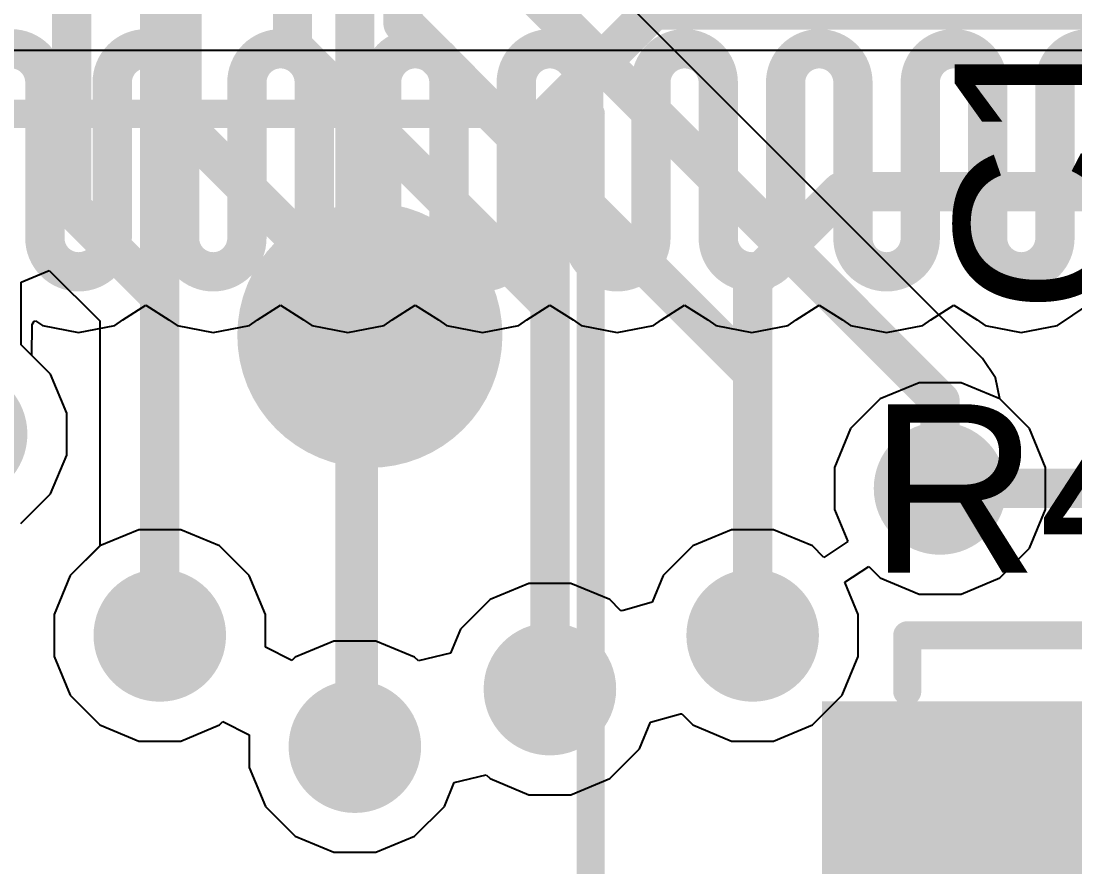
# Model space of a CAD drawing. Header units: inches. Extents: x -3 to 128, y -12 to 41.
# Drawn here: x 78.501 to 83.271, y 27.56 to 31.388 of the extents above; entities that cross this region are included whole.
import ezdxf

# ---------------------------------------------------------------- set-up
doc = ezdxf.new("R2010")
doc.units = ezdxf.units.IN
for name, color, linetype in [('Bottom Layer', 5, 'Continuous'), ('Layer 1', 16, 'Continuous'), ('Layer 2', 76, 'Continuous'), ('Top Layer', 1, 'Continuous'), ('Top Overlay', 2, 'Continuous'), ('Top Paste', 8, 'Continuous'), ('Top Solder', 216, 'Continuous'), ('Via Holes', 16, 'Continuous')]:
    doc.layers.add(name, color=color, linetype=linetype)
doc.styles.add('Arial', font='', dxfattribs={"height": 0.2})
doc.styles.get('Arial').set_extended_font_data('Arial')

msp = doc.modelspace()

# ---------------------------------------------------------------- hatches: boundary and pattern name
at = {"layer": 'Bottom Layer'}
h = msp.add_hatch(color=5, dxfattribs=at)
edge = h.paths.add_edge_path()
edge.add_arc((78.23, 29.5186), 0.3, 0, 360)
h = msp.add_hatch(color=5, dxfattribs=at)
edge = h.paths.add_edge_path()
edge.add_arc((82.6609, 29.2727), 0.3, 0, 360)
h = msp.add_hatch(color=5, dxfattribs=at)
edge = h.paths.add_edge_path()
edge.add_arc((79.1292, 28.6077), 0.3, 0, 360)
h = msp.add_hatch(color=5, dxfattribs=at)
edge = h.paths.add_edge_path()
edge.add_arc((81.8127, 28.6077), 0.3, 0, 360)
h = msp.add_hatch(color=5, dxfattribs=at)
edge = h.paths.add_edge_path()
edge.add_arc((80.895, 28.3647), 0.3, 0, 360)
h = msp.add_hatch(color=5, dxfattribs=at)
edge = h.paths.add_edge_path()
edge.add_arc((80.0121, 28.1043), 0.3, 0, 360)
at = {"layer": 'Layer 1'}
h = msp.add_hatch(color=16, dxfattribs=at)
edge = h.paths.add_edge_path()
edge.add_arc((78.23, 29.5186), 0.3, 0, 360)
h = msp.add_hatch(color=16, dxfattribs=at)
edge = h.paths.add_edge_path()
edge.add_arc((82.6609, 29.2727), 0.3, 0, 360)
h = msp.add_hatch(color=16, dxfattribs=at)
edge = h.paths.add_edge_path()
edge.add_arc((79.1292, 28.6077), 0.3, 0, 360)
h = msp.add_hatch(color=16, dxfattribs=at)
edge = h.paths.add_edge_path()
edge.add_arc((81.8127, 28.6077), 0.3, 0, 360)
h = msp.add_hatch(color=16, dxfattribs=at)
edge = h.paths.add_edge_path()
edge.add_arc((80.895, 28.3647), 0.3, 0, 360)
h = msp.add_hatch(color=16, dxfattribs=at)
edge = h.paths.add_edge_path()
edge.add_arc((80.0121, 28.1043), 0.3, 0, 360)
at = {"layer": 'Layer 2'}
h = msp.add_hatch(color=76, dxfattribs=at)
edge = h.paths.add_edge_path()
edge.add_arc((78.23, 29.5186), 0.3, 0, 360)
h = msp.add_hatch(color=76, dxfattribs=at)
edge = h.paths.add_edge_path()
edge.add_arc((82.6609, 29.2727), 0.3, 0, 360)
h = msp.add_hatch(color=76, dxfattribs=at)
edge = h.paths.add_edge_path()
edge.add_arc((79.1292, 28.6077), 0.3, 0, 360)
h = msp.add_hatch(color=76, dxfattribs=at)
edge = h.paths.add_edge_path()
edge.add_arc((81.8127, 28.6077), 0.3, 0, 360)
h = msp.add_hatch(color=76, dxfattribs=at)
edge = h.paths.add_edge_path()
edge.add_arc((80.895, 28.3647), 0.3, 0, 360)
h = msp.add_hatch(color=76, dxfattribs=at)
edge = h.paths.add_edge_path()
edge.add_arc((80.0121, 28.1043), 0.3, 0, 360)
at = {"layer": 'Top Layer'}
h = msp.add_hatch(color=1, dxfattribs=at)
edge = h.paths.add_edge_path()
edge.add_arc((78.23, 29.5186), 0.3, 0, 360)
h = msp.add_hatch(color=1, dxfattribs=at)
edge = h.paths.add_edge_path()
edge.add_arc((82.6609, 29.2727), 0.3, 0, 360)
h = msp.add_hatch(color=1, dxfattribs=at)
edge = h.paths.add_edge_path()
edge.add_arc((79.1292, 28.6077), 0.3, 0, 360)
h = msp.add_hatch(color=1, dxfattribs=at)
edge = h.paths.add_edge_path()
edge.add_arc((81.8127, 28.6077), 0.3, 0, 360)
h = msp.add_hatch(color=1, dxfattribs=at)
edge = h.paths.add_edge_path()
edge.add_arc((80.895, 28.3647), 0.3, 0, 360)
h = msp.add_hatch(color=1, dxfattribs=at)
edge = h.paths.add_edge_path()
edge.add_arc((80.0121, 28.1043), 0.3, 0, 360)
msp.add_hatch(color=1, dxfattribs=at).paths.add_polyline_path([(83.6481, 27.078), (82.2281, 27.078), (82.2281, 28.208), (83.6481, 28.208)])
at = {"layer": 'Top Paste'}
msp.add_hatch(color=8, dxfattribs=at).paths.add_polyline_path([(83.6481, 27.078), (82.2281, 27.078), (82.2281, 28.208), (83.6481, 28.208)])
at = {"layer": 'Top Solder'}
msp.add_hatch(color=216, dxfattribs=at).paths.add_polyline_path([(83.7497, 26.9764), (82.1265, 26.9764), (82.1265, 28.3096), (83.7497, 28.3096)])
at = {"layer": 'Via Holes'}
h = msp.add_hatch(color=7, dxfattribs=at)
edge = h.paths.add_edge_path()
edge.add_arc((82.6609, 29.2727), 0.15, 0, 360)
h = msp.add_hatch(color=7, dxfattribs=at)
edge = h.paths.add_edge_path()
edge.add_arc((79.1292, 28.6077), 0.15, 0, 360)
h = msp.add_hatch(color=7, dxfattribs=at)
edge = h.paths.add_edge_path()
edge.add_arc((81.8127, 28.6077), 0.15, 0, 360)
h = msp.add_hatch(color=7, dxfattribs=at)
edge = h.paths.add_edge_path()
edge.add_arc((80.895, 28.3647), 0.15, 0, 360)
h = msp.add_hatch(color=7, dxfattribs=at)
edge = h.paths.add_edge_path()
edge.add_arc((80.0121, 28.1043), 0.15, 0, 360)

# ---------------------------------------------------------------- linework, layer by layer
at = {"layer": 'Bottom Layer'}
for p, q in [((78.9616, 30.0351), (79.0662, 30.1016)), ((79.0662, 30.1016), (79.1708, 30.0351)), ((79.5712, 30.0351), (79.6758, 30.1016)), ((79.6758, 30.1016), (79.7804, 30.0351)), ((80.1808, 30.0351), (80.2854, 30.1016)), ((80.2854, 30.1016), (80.39, 30.0351)), ((80.7904, 30.0351), (80.895, 30.1016)), ((80.895, 30.1016), (80.9996, 30.0351)), ((81.4, 30.0351), (81.5046, 30.1016)), ((81.5046, 30.1016), (81.6092, 30.0351)), ((82.0096, 30.0351), (82.1142, 30.1016)), ((82.1142, 30.1016), (82.2188, 30.0351)), ((82.6192, 30.0351), (82.7238, 30.1016)), ((82.7238, 30.1016), (82.8284, 30.0351)), ((83.1922, 30.0106), (83.3308, 30.1033)), ((78.5497, 29.8746), (78.5509, 30.0142)), ((78.5509, 30.0142), (78.5599, 30.0304)), ((78.5599, 30.0304), (78.5662, 30.0318)), ((78.5662, 30.0318), (78.5979, 30.0106)), ((78.5979, 30.0106), (78.7614, 29.9781)), ((78.7614, 29.9781), (78.925, 30.0106)), ((78.925, 30.0106), (78.9616, 30.0351)), ((79.1708, 30.0351), (79.2075, 30.0106)), ((79.2075, 30.0106), (79.371, 29.9781)), ((79.371, 29.9781), (79.5346, 30.0106)), ((79.5346, 30.0106), (79.5712, 30.0351)), ((79.7804, 30.0351), (79.8171, 30.0106)), ((79.8171, 30.0106), (79.9806, 29.9781)), ((79.9806, 29.9781), (80.1442, 30.0106)), ((80.1442, 30.0106), (80.1808, 30.0351)), ((80.39, 30.0351), (80.4267, 30.0106)), ((80.4267, 30.0106), (80.5902, 29.9781)), ((80.5902, 29.9781), (80.7538, 30.0106)), ((80.7538, 30.0106), (80.7904, 30.0351)), ((80.9996, 30.0351), (81.0363, 30.0106)), ((81.0363, 30.0106), (81.1998, 29.9781)), ((81.1998, 29.9781), (81.3634, 30.0106)), ((81.3634, 30.0106), (81.4, 30.0351)), ((81.6092, 30.0351), (81.6459, 30.0106)), ((81.6459, 30.0106), (81.8094, 29.9781)), ((81.8094, 29.9781), (81.973, 30.0106)), ((81.973, 30.0106), (82.0096, 30.0351)), ((82.2188, 30.0351), (82.2555, 30.0106)), ((82.2555, 30.0106), (82.419, 29.9781)), ((82.419, 29.9781), (82.5826, 30.0106)), ((82.5826, 30.0106), (82.6192, 30.0351)), ((82.8284, 30.0351), (82.8651, 30.0106)), ((82.8651, 30.0106), (83.0286, 29.9781)), ((83.0286, 29.9781), (83.1922, 30.0106)), ((78.6351, 29.7893), (78.5497, 29.8746)), ((78.7078, 29.6137), (78.6351, 29.7893)), ((82.5658, 29.7505), (82.3902, 29.6778)), ((82.7559, 29.7505), (82.5658, 29.7505)), ((82.9315, 29.6778), (82.7559, 29.7505)), ((82.3902, 29.6778), (82.2558, 29.5434)), ((83.0659, 29.5434), (82.9315, 29.6778)), ((78.7078, 29.4236), (78.7078, 29.6137)), ((82.2558, 29.5434), (82.1831, 29.3678)), ((83.1387, 29.3678), (83.0659, 29.5434)), ((78.6351, 29.248), (78.7078, 29.4236)), ((82.1831, 29.3678), (82.1831, 29.1777)), ((83.1387, 29.1777), (83.1387, 29.3678)), ((78.5007, 29.1136), (78.6351, 29.248)), ((82.1831, 29.1777), (82.2433, 29.0324)), ((83.0659, 29.0021), (83.1387, 29.1777)), ((79.0341, 29.0855), (78.8585, 29.0127)), ((79.2242, 29.0855), (79.0341, 29.0855)), ((79.3998, 29.0127), (79.2242, 29.0855)), ((81.7177, 29.0855), (81.542, 29.0127)), ((81.9077, 29.0855), (81.7177, 29.0855)), ((82.0833, 29.0127), (81.9077, 29.0855)), ((78.8585, 29.0127), (78.7241, 28.8783)), ((79.5342, 28.8783), (79.3998, 29.0127)), ((81.542, 29.0127), (81.4076, 28.8783)), ((82.1356, 28.9605), (82.0833, 29.0127)), ((82.2433, 29.0324), (82.1356, 28.9605)), ((82.9315, 28.8677), (83.0659, 29.0021)), ((82.2303, 28.848), (82.338, 28.9199)), ((82.338, 28.9199), (82.3902, 28.8677)), ((78.7241, 28.8783), (78.6514, 28.7027)), ((79.607, 28.7027), (79.5342, 28.8783)), ((81.4076, 28.8783), (81.3576, 28.7575)), ((82.3902, 28.8677), (82.5658, 28.7949)), ((82.7559, 28.7949), (82.9315, 28.8677)), ((80.8, 28.8425), (80.6244, 28.7698)), ((80.9901, 28.8425), (80.8, 28.8425)), ((81.1657, 28.7698), (80.9901, 28.8425)), ((82.2905, 28.7027), (82.2303, 28.848)), ((80.6244, 28.7698), (80.49, 28.6354)), ((81.2152, 28.7203), (81.1657, 28.7698)), ((82.5658, 28.7949), (82.7559, 28.7949)), ((81.2223, 28.7193), (81.2152, 28.7203)), ((81.3576, 28.7575), (81.2223, 28.7193)), ((78.6514, 28.7027), (78.6514, 28.5126)), ((79.607, 28.5545), (79.607, 28.7027)), ((82.2905, 28.5126), (82.2905, 28.7027)), ((80.49, 28.6354), (80.445, 28.5268)), ((79.9171, 28.5821), (79.7414, 28.5094)), ((80.1071, 28.5821), (79.9171, 28.5821)), ((80.2828, 28.5094), (80.1071, 28.5821)), ((79.7264, 28.4943), (79.607, 28.5545)), ((80.445, 28.5268), (80.2999, 28.4923)), ((78.6514, 28.5126), (78.7241, 28.337)), ((79.7414, 28.5094), (79.7264, 28.4943)), ((80.2999, 28.4923), (80.2828, 28.5094)), ((82.2178, 28.337), (82.2905, 28.5126)), ((78.7241, 28.337), (78.8585, 28.2026)), ((82.0833, 28.2026), (82.2178, 28.337)), ((81.3501, 28.2149), (81.4854, 28.2532)), ((81.4854, 28.2532), (81.4925, 28.2521)), ((81.4925, 28.2521), (81.542, 28.2026)), ((78.8585, 28.2026), (79.0341, 28.1299)), ((79.2242, 28.1299), (79.3998, 28.2026)), ((79.3998, 28.2026), (79.4149, 28.2177)), ((79.4149, 28.2177), (79.5343, 28.1575)), ((81.3001, 28.0941), (81.3501, 28.2149)), ((81.542, 28.2026), (81.7177, 28.1299)), ((81.9077, 28.1299), (82.0833, 28.2026)), ((79.5343, 28.1575), (79.5343, 28.0093)), ((79.0341, 28.1299), (79.2242, 28.1299)), ((81.7177, 28.1299), (81.9077, 28.1299)), ((81.1657, 27.9597), (81.3001, 28.0941)), ((79.5343, 28.0093), (79.607, 27.8337)), ((80.4621, 27.9423), (80.6072, 27.9768)), ((80.6072, 27.9768), (80.6244, 27.9597)), ((80.6244, 27.9597), (80.8, 27.8869)), ((80.9901, 27.8869), (81.1657, 27.9597)), ((80.4172, 27.8337), (80.4621, 27.9423)), ((80.8, 27.8869), (80.9901, 27.8869)), ((79.607, 27.8337), (79.7414, 27.6993)), ((80.2828, 27.6993), (80.4172, 27.8337)), ((79.7414, 27.6993), (79.9171, 27.6265)), ((80.1071, 27.6265), (80.2828, 27.6993)), ((79.9171, 27.6265), (80.1071, 27.6265))]:
    msp.add_line(p, q, dxfattribs=at)
for points in [[(78.3042, 31.11, 0.1778, 0.1778, -1), (78.609, 31.11, 0.1778, 0.1778, 0)], [(78.9138, 31.11, 0.1778, 0.1778, -1), (79.2186, 31.11, 0.1778, 0.1778, 0)], [(79.5234, 31.11, 0.1778, 0.1778, -1), (79.8282, 31.11, 0.1778, 0.1778, 0)], [(80.133, 31.11, 0.1778, 0.1778, -1), (80.4378, 31.11, 0.1778, 0.1778, 0)], [(80.7426, 31.11, 0.1778, 0.1778, -1), (81.0474, 31.11, 0.1778, 0.1778, 0)], [(81.3522, 31.11, 0.1778, 0.1778, -1), (81.657, 31.11, 0.1778, 0.1778, 0)], [(81.9618, 31.11, 0.1778, 0.1778, -1), (82.2666, 31.11, 0.1778, 0.1778, 0)], [(82.5714, 31.11, 0.1778, 0.1778, -1), (82.8762, 31.11, 0.1778, 0.1778, 0)], [(83.181, 31.11, 0.1778, 0.1778, -1), (83.4858, 31.11, 0.1778, 0.1778, 0)], [(78.609, 30.4054, 0.1778, 0.1778, 0), (78.609, 31.11, 0.1778, 0.1778, 0)], [(78.9138, 30.4054, 0.1778, 0.1778, 0), (78.9138, 31.11, 0.1778, 0.1778, 0)], [(79.2186, 30.4054, 0.1778, 0.1778, 0), (79.2186, 31.11, 0.1778, 0.1778, 0)], [(79.5234, 30.4054, 0.1778, 0.1778, 0), (79.5234, 31.11, 0.1778, 0.1778, 0)], [(79.8282, 30.4054, 0.1778, 0.1778, 0), (79.8282, 31.11, 0.1778, 0.1778, 0)], [(80.133, 30.4054, 0.1778, 0.1778, 0), (80.133, 31.11, 0.1778, 0.1778, 0)], [(80.4378, 30.4054, 0.1778, 0.1778, 0), (80.4378, 31.11, 0.1778, 0.1778, 0)], [(80.7426, 30.4054, 0.1778, 0.1778, 0), (80.7426, 31.11, 0.1778, 0.1778, 0)], [(81.0474, 30.4054, 0.1778, 0.1778, 0), (81.0474, 31.11, 0.1778, 0.1778, 0)], [(81.3522, 30.4054, 0.1778, 0.1778, 0), (81.3522, 31.11, 0.1778, 0.1778, 0)], [(81.657, 30.4054, 0.1778, 0.1778, 0), (81.657, 31.11, 0.1778, 0.1778, 0)], [(81.9618, 30.4054, 0.1778, 0.1778, 0), (81.9618, 31.11, 0.1778, 0.1778, 0)], [(82.2666, 30.4054, 0.1778, 0.1778, 0), (82.2666, 31.11, 0.1778, 0.1778, 0)], [(82.5714, 30.4054, 0.1778, 0.1778, 0), (82.5714, 31.11, 0.1778, 0.1778, 0)], [(82.8762, 30.4054, 0.1778, 0.1778, 0), (82.8762, 31.11, 0.1778, 0.1778, 0)], [(83.181, 30.4054, 0.1778, 0.1778, 0), (83.181, 31.11, 0.1778, 0.1778, 0)], [(78.9138, 30.4054, 0.1778, 0.1778, -1), (78.609, 30.4054, 0.1778, 0.1778, 0)], [(79.5234, 30.4054, 0.1778, 0.1778, -1), (79.2186, 30.4054, 0.1778, 0.1778, 0)], [(80.133, 30.4054, 0.1778, 0.1778, -1), (79.8282, 30.4054, 0.1778, 0.1778, 0)], [(80.7426, 30.4054, 0.1778, 0.1778, -1), (80.4378, 30.4054, 0.1778, 0.1778, 0)], [(81.3522, 30.4054, 0.1778, 0.1778, -1), (81.0474, 30.4054, 0.1778, 0.1778, 0)], [(81.9618, 30.4054, 0.1778, 0.1778, -1), (81.657, 30.4054, 0.1778, 0.1778, 0)], [(82.5714, 30.4054, 0.1778, 0.1778, -1), (82.2666, 30.4054, 0.1778, 0.1778, 0)], [(83.181, 30.4054, 0.1778, 0.1778, -1), (82.8762, 30.4054, 0.1778, 0.1778, 0)]]:
    msp.add_lwpolyline(points, format="xyseb", dxfattribs=at)
for points in [[(78.5646, 31.11, 0.0889, 0.0889, 1), (78.6535, 31.11, 0.0889, 0.0889, 1)], [(78.5646, 31.11, 0.0889, 0.0889, 1), (78.6535, 31.11, 0.0889, 0.0889, 1)], [(78.8694, 31.11, 0.0889, 0.0889, 1), (78.9583, 31.11, 0.0889, 0.0889, 1)], [(78.8694, 31.11, 0.0889, 0.0889, 1), (78.9583, 31.11, 0.0889, 0.0889, 1)], [(79.1742, 31.11, 0.0889, 0.0889, 1), (79.2631, 31.11, 0.0889, 0.0889, 1)], [(79.1742, 31.11, 0.0889, 0.0889, 1), (79.2631, 31.11, 0.0889, 0.0889, 1)], [(79.479, 31.11, 0.0889, 0.0889, 1), (79.5679, 31.11, 0.0889, 0.0889, 1)], [(79.479, 31.11, 0.0889, 0.0889, 1), (79.5679, 31.11, 0.0889, 0.0889, 1)], [(79.7838, 31.11, 0.0889, 0.0889, 1), (79.8727, 31.11, 0.0889, 0.0889, 1)], [(79.7838, 31.11, 0.0889, 0.0889, 1), (79.8727, 31.11, 0.0889, 0.0889, 1)], [(80.0886, 31.11, 0.0889, 0.0889, 1), (80.1775, 31.11, 0.0889, 0.0889, 1)], [(80.0886, 31.11, 0.0889, 0.0889, 1), (80.1775, 31.11, 0.0889, 0.0889, 1)], [(80.3934, 31.11, 0.0889, 0.0889, 1), (80.4823, 31.11, 0.0889, 0.0889, 1)], [(80.3934, 31.11, 0.0889, 0.0889, 1), (80.4823, 31.11, 0.0889, 0.0889, 1)], [(80.6982, 31.11, 0.0889, 0.0889, 1), (80.7871, 31.11, 0.0889, 0.0889, 1)], [(80.6982, 31.11, 0.0889, 0.0889, 1), (80.7871, 31.11, 0.0889, 0.0889, 1)], [(81.003, 31.11, 0.0889, 0.0889, 1), (81.0919, 31.11, 0.0889, 0.0889, 1)], [(81.003, 31.11, 0.0889, 0.0889, 1), (81.0919, 31.11, 0.0889, 0.0889, 1)], [(81.3078, 31.11, 0.0889, 0.0889, 1), (81.3967, 31.11, 0.0889, 0.0889, 1)], [(81.3078, 31.11, 0.0889, 0.0889, 1), (81.3967, 31.11, 0.0889, 0.0889, 1)], [(81.6126, 31.11, 0.0889, 0.0889, 1), (81.7015, 31.11, 0.0889, 0.0889, 1)], [(81.6126, 31.11, 0.0889, 0.0889, 1), (81.7015, 31.11, 0.0889, 0.0889, 1)], [(81.9174, 31.11, 0.0889, 0.0889, 1), (82.0063, 31.11, 0.0889, 0.0889, 1)], [(81.9174, 31.11, 0.0889, 0.0889, 1), (82.0063, 31.11, 0.0889, 0.0889, 1)], [(82.2222, 31.11, 0.0889, 0.0889, 1), (82.3111, 31.11, 0.0889, 0.0889, 1)], [(82.2222, 31.11, 0.0889, 0.0889, 1), (82.3111, 31.11, 0.0889, 0.0889, 1)], [(82.527, 31.11, 0.0889, 0.0889, 1), (82.6159, 31.11, 0.0889, 0.0889, 1)], [(82.527, 31.11, 0.0889, 0.0889, 1), (82.6159, 31.11, 0.0889, 0.0889, 1)], [(82.8318, 31.11, 0.0889, 0.0889, 1), (82.9207, 31.11, 0.0889, 0.0889, 1)], [(82.8318, 31.11, 0.0889, 0.0889, 1), (82.9207, 31.11, 0.0889, 0.0889, 1)], [(83.1366, 31.11, 0.0889, 0.0889, 1), (83.2255, 31.11, 0.0889, 0.0889, 1)], [(83.1366, 31.11, 0.0889, 0.0889, 1), (83.2255, 31.11, 0.0889, 0.0889, 1)], [(78.5646, 30.4054, 0.0889, 0.0889, 1), (78.6535, 30.4054, 0.0889, 0.0889, 1)], [(78.5646, 30.4054, 0.0889, 0.0889, 1), (78.6535, 30.4054, 0.0889, 0.0889, 1)], [(78.8694, 30.4054, 0.0889, 0.0889, 1), (78.9583, 30.4054, 0.0889, 0.0889, 1)], [(78.8694, 30.4054, 0.0889, 0.0889, 1), (78.9583, 30.4054, 0.0889, 0.0889, 1)], [(79.1742, 30.4054, 0.0889, 0.0889, 1), (79.2631, 30.4054, 0.0889, 0.0889, 1)], [(79.1742, 30.4054, 0.0889, 0.0889, 1), (79.2631, 30.4054, 0.0889, 0.0889, 1)], [(79.479, 30.4054, 0.0889, 0.0889, 1), (79.5679, 30.4054, 0.0889, 0.0889, 1)], [(79.479, 30.4054, 0.0889, 0.0889, 1), (79.5679, 30.4054, 0.0889, 0.0889, 1)], [(79.7838, 30.4054, 0.0889, 0.0889, 1), (79.8727, 30.4054, 0.0889, 0.0889, 1)], [(79.7838, 30.4054, 0.0889, 0.0889, 1), (79.8727, 30.4054, 0.0889, 0.0889, 1)], [(80.0886, 30.4054, 0.0889, 0.0889, 1), (80.1775, 30.4054, 0.0889, 0.0889, 1)], [(80.0886, 30.4054, 0.0889, 0.0889, 1), (80.1775, 30.4054, 0.0889, 0.0889, 1)], [(80.3934, 30.4054, 0.0889, 0.0889, 1), (80.4823, 30.4054, 0.0889, 0.0889, 1)], [(80.3934, 30.4054, 0.0889, 0.0889, 1), (80.4823, 30.4054, 0.0889, 0.0889, 1)], [(80.6982, 30.4054, 0.0889, 0.0889, 1), (80.7871, 30.4054, 0.0889, 0.0889, 1)], [(80.6982, 30.4054, 0.0889, 0.0889, 1), (80.7871, 30.4054, 0.0889, 0.0889, 1)], [(81.003, 30.4054, 0.0889, 0.0889, 1), (81.0919, 30.4054, 0.0889, 0.0889, 1)], [(81.003, 30.4054, 0.0889, 0.0889, 1), (81.0919, 30.4054, 0.0889, 0.0889, 1)], [(81.3078, 30.4054, 0.0889, 0.0889, 1), (81.3967, 30.4054, 0.0889, 0.0889, 1)], [(81.3078, 30.4054, 0.0889, 0.0889, 1), (81.3967, 30.4054, 0.0889, 0.0889, 1)], [(81.6126, 30.4054, 0.0889, 0.0889, 1), (81.7015, 30.4054, 0.0889, 0.0889, 1)], [(81.6126, 30.4054, 0.0889, 0.0889, 1), (81.7015, 30.4054, 0.0889, 0.0889, 1)], [(81.9174, 30.4054, 0.0889, 0.0889, 1), (82.0063, 30.4054, 0.0889, 0.0889, 1)], [(81.9174, 30.4054, 0.0889, 0.0889, 1), (82.0063, 30.4054, 0.0889, 0.0889, 1)], [(82.2222, 30.4054, 0.0889, 0.0889, 1), (82.3111, 30.4054, 0.0889, 0.0889, 1)], [(82.2222, 30.4054, 0.0889, 0.0889, 1), (82.3111, 30.4054, 0.0889, 0.0889, 1)], [(82.527, 30.4054, 0.0889, 0.0889, 1), (82.6159, 30.4054, 0.0889, 0.0889, 1)], [(82.527, 30.4054, 0.0889, 0.0889, 1), (82.6159, 30.4054, 0.0889, 0.0889, 1)], [(82.8318, 30.4054, 0.0889, 0.0889, 1), (82.9207, 30.4054, 0.0889, 0.0889, 1)], [(82.8318, 30.4054, 0.0889, 0.0889, 1), (82.9207, 30.4054, 0.0889, 0.0889, 1)], [(83.1366, 30.4054, 0.0889, 0.0889, 1), (83.2255, 30.4054, 0.0889, 0.0889, 1)], [(83.1366, 30.4054, 0.0889, 0.0889, 1), (83.2255, 30.4054, 0.0889, 0.0889, 1)]]:
    msp.add_lwpolyline(points, format="xyseb", close=True, dxfattribs=at)
at = {"layer": 'Layer 1'}
for points in [[(79.1292, 28.6077, 0.1778, 0.1778, 0), (79.1292, 32.1154, 0.1778, 0.1778, 0)], [(80.0121, 28.1043, 0.1778, 0.1778, 0), (80.0121, 31.6553, 0.1778, 0.1778, 0)], [(80.895, 30.968, 0.1778, 0.1778, 0), (81.3644, 31.4373, 0.1778, 0.1778, 0)], [(81.3644, 31.4373, 0.1778, 0.1778, 0), (90.7185, 31.4373, 0.1778, 0.1778, 0)], [(80.895, 28.3647, 0.1778, 0.1778, 0), (80.895, 30.968, 0.1778, 0.1778, 0)], [(81.8127, 30.2139, 0.1778, 0.1778, 0), (82.2144, 30.6156, 0.1778, 0.1778, 0)], [(82.2144, 30.6156, 0.1778, 0.1778, 0), (84.9653, 30.6156, 0.1778, 0.1778, 0)], [(81.8127, 28.6077, 0.1778, 0.1778, 0), (81.8127, 30.2139, 0.1778, 0.1778, 0)], [(82.6609, 29.2727, 0.1778, 0.1778, 0), (83.3618, 29.2727, 0.1778, 0.1778, 0)]]:
    msp.add_lwpolyline(points, format="xyseb", dxfattribs=at)
for points in [[(81.3199, 31.4373, 0.0889, 0.0889, 1), (81.4088, 31.4373, 0.0889, 0.0889, 1)], [(81.3199, 31.4373, 0.0889, 0.0889, 1), (81.4088, 31.4373, 0.0889, 0.0889, 1)], [(80.8506, 30.968, 0.0889, 0.0889, 1), (80.9395, 30.968, 0.0889, 0.0889, 1)], [(80.8506, 30.968, 0.0889, 0.0889, 1), (80.9395, 30.968, 0.0889, 0.0889, 1)], [(82.17, 30.6156, 0.0889, 0.0889, 1), (82.2589, 30.6156, 0.0889, 0.0889, 1)], [(82.17, 30.6156, 0.0889, 0.0889, 1), (82.2589, 30.6156, 0.0889, 0.0889, 1)], [(81.7682, 30.2139, 0.0889, 0.0889, 1), (81.8571, 30.2139, 0.0889, 0.0889, 1)], [(81.7682, 30.2139, 0.0889, 0.0889, 1), (81.8571, 30.2139, 0.0889, 0.0889, 1)], [(82.6164, 29.2727, 0.0889, 0.0889, 1), (82.7053, 29.2727, 0.0889, 0.0889, 1)], [(79.0847, 28.6077, 0.0889, 0.0889, 1), (79.1736, 28.6077, 0.0889, 0.0889, 1)], [(81.7682, 28.6077, 0.0889, 0.0889, 1), (81.8571, 28.6077, 0.0889, 0.0889, 1)], [(80.8506, 28.3647, 0.0889, 0.0889, 1), (80.9395, 28.3647, 0.0889, 0.0889, 1)], [(79.9676, 28.1043, 0.0889, 0.0889, 1), (80.0565, 28.1043, 0.0889, 0.0889, 1)]]:
    msp.add_lwpolyline(points, format="xyseb", close=True, dxfattribs=at)
at = {"layer": 'Layer 2'}
for p, q in [((70.7927, 31.256), (85.9068, 31.256)), ((78.6351, 29.7893), (78.5007, 29.9237)), ((78.7078, 29.6137), (78.6351, 29.7893)), ((82.5658, 29.7505), (82.3902, 29.6778)), ((82.7559, 29.7505), (82.5658, 29.7505)), ((82.9315, 29.6778), (82.7559, 29.7505)), ((82.3902, 29.6778), (82.2558, 29.5434)), ((83.0659, 29.5434), (82.9315, 29.6778)), ((78.7078, 29.4236), (78.7078, 29.6137)), ((82.2558, 29.5434), (82.1831, 29.3678)), ((83.1387, 29.3678), (83.0659, 29.5434)), ((78.6351, 29.248), (78.7078, 29.4236)), ((82.1831, 29.3678), (82.1831, 29.1777)), ((83.1387, 29.1777), (83.1387, 29.3678)), ((78.5007, 29.1136), (78.6351, 29.248)), ((82.1831, 29.1777), (82.2433, 29.0324)), ((83.0659, 29.0021), (83.1387, 29.1777)), ((79.0341, 29.0855), (78.8585, 29.0127)), ((79.2242, 29.0855), (79.0341, 29.0855)), ((79.3998, 29.0127), (79.2242, 29.0855)), ((81.7177, 29.0855), (81.542, 29.0127)), ((81.9077, 29.0855), (81.7177, 29.0855)), ((82.0833, 29.0127), (81.9077, 29.0855)), ((78.8585, 29.0127), (78.7241, 28.8783)), ((79.5342, 28.8783), (79.3998, 29.0127)), ((81.542, 29.0127), (81.4076, 28.8783)), ((82.1356, 28.9605), (82.0833, 29.0127)), ((82.2433, 29.0324), (82.1356, 28.9605)), ((82.9315, 28.8677), (83.0659, 29.0021)), ((82.2303, 28.848), (82.338, 28.9199)), ((82.338, 28.9199), (82.3902, 28.8677)), ((78.7241, 28.8783), (78.6514, 28.7027)), ((79.607, 28.7027), (79.5342, 28.8783)), ((81.4076, 28.8783), (81.3576, 28.7575)), ((82.3902, 28.8677), (82.5658, 28.7949)), ((82.7559, 28.7949), (82.9315, 28.8677)), ((80.8, 28.8425), (80.6244, 28.7698)), ((80.9901, 28.8425), (80.8, 28.8425)), ((81.1657, 28.7698), (80.9901, 28.8425)), ((82.2905, 28.7027), (82.2303, 28.848)), ((80.6244, 28.7698), (80.49, 28.6354)), ((81.2152, 28.7203), (81.1657, 28.7698)), ((82.5658, 28.7949), (82.7559, 28.7949)), ((81.2223, 28.7193), (81.2152, 28.7203)), ((81.3576, 28.7575), (81.2223, 28.7193)), ((78.6514, 28.7027), (78.6514, 28.5126)), ((79.607, 28.5545), (79.607, 28.7027)), ((82.2905, 28.5126), (82.2905, 28.7027)), ((80.49, 28.6354), (80.445, 28.5268)), ((79.9171, 28.5821), (79.7414, 28.5094)), ((80.1071, 28.5821), (79.9171, 28.5821)), ((80.2828, 28.5094), (80.1071, 28.5821)), ((79.7264, 28.4943), (79.607, 28.5545)), ((80.445, 28.5268), (80.2999, 28.4923)), ((78.6514, 28.5126), (78.7241, 28.337)), ((79.7414, 28.5094), (79.7264, 28.4943)), ((80.2999, 28.4923), (80.2828, 28.5094)), ((82.2178, 28.337), (82.2905, 28.5126)), ((78.7241, 28.337), (78.8585, 28.2026)), ((82.0833, 28.2026), (82.2178, 28.337)), ((81.3501, 28.2149), (81.4854, 28.2532)), ((81.4854, 28.2532), (81.4925, 28.2521)), ((81.4925, 28.2521), (81.542, 28.2026)), ((78.8585, 28.2026), (79.0341, 28.1299)), ((79.2242, 28.1299), (79.3998, 28.2026)), ((79.3998, 28.2026), (79.4149, 28.2177)), ((79.4149, 28.2177), (79.5343, 28.1575)), ((81.3001, 28.0941), (81.3501, 28.2149)), ((81.542, 28.2026), (81.7177, 28.1299)), ((81.9077, 28.1299), (82.0833, 28.2026)), ((79.5343, 28.1575), (79.5343, 28.0093)), ((79.0341, 28.1299), (79.2242, 28.1299)), ((81.7177, 28.1299), (81.9077, 28.1299)), ((81.1657, 27.9597), (81.3001, 28.0941)), ((79.5343, 28.0093), (79.607, 27.8337)), ((80.4621, 27.9423), (80.6072, 27.9768)), ((80.6072, 27.9768), (80.6244, 27.9597)), ((80.6244, 27.9597), (80.8, 27.8869)), ((80.9901, 27.8869), (81.1657, 27.9597)), ((80.4172, 27.8337), (80.4621, 27.9423)), ((80.8, 27.8869), (80.9901, 27.8869)), ((79.607, 27.8337), (79.7414, 27.6993)), ((80.2828, 27.6993), (80.4172, 27.8337)), ((79.7414, 27.6993), (79.9171, 27.6265)), ((80.1071, 27.6265), (80.2828, 27.6993)), ((79.9171, 27.6265), (80.1071, 27.6265))]:
    msp.add_line(p, q, dxfattribs=at)
at = {"layer": 'Top Layer'}
for p, q in [((82.8532, 29.8614), (81.048, 31.6666)), ((78.502, 30.2063), (78.629, 30.2589)), ((78.629, 30.2589), (78.8572, 30.0306)), ((78.502, 29.9224), (78.502, 30.2063)), ((78.8572, 30.0306), (78.8572, 29.0115)), ((78.6351, 29.7893), (78.502, 29.9224)), ((82.9121, 29.7732), (82.8532, 29.8614)), ((78.7078, 29.6137), (78.6351, 29.7893)), ((82.9311, 29.678), (82.9121, 29.7732)), ((82.9315, 29.6778), (82.9311, 29.678)), ((83.0659, 29.5434), (82.9315, 29.6778)), ((78.7078, 29.4236), (78.7078, 29.6137)), ((83.1387, 29.3678), (83.0659, 29.5434)), ((78.6351, 29.248), (78.7078, 29.4236)), ((83.1387, 29.1777), (83.1387, 29.3678)), ((78.5007, 29.1136), (78.6351, 29.248)), ((83.0659, 29.0021), (83.1387, 29.1777)), ((78.8572, 29.0115), (78.7241, 28.8783)), ((82.9315, 28.8677), (83.0659, 29.0021)), ((82.2303, 28.848), (82.338, 28.9199)), ((82.338, 28.9199), (82.3902, 28.8677)), ((78.7241, 28.8783), (78.6514, 28.7027)), ((82.3902, 28.8677), (82.5658, 28.7949)), ((82.7559, 28.7949), (82.9315, 28.8677)), ((82.2905, 28.7027), (82.2303, 28.848)), ((82.5658, 28.7949), (82.7559, 28.7949)), ((78.6514, 28.7027), (78.6514, 28.5126)), ((82.2905, 28.5126), (82.2905, 28.7027)), ((78.6514, 28.5126), (78.7241, 28.337)), ((82.2178, 28.337), (82.2905, 28.5126)), ((78.7241, 28.337), (78.8585, 28.2026)), ((82.0833, 28.2026), (82.2178, 28.337)), ((81.3501, 28.2149), (81.4854, 28.2532)), ((81.4854, 28.2532), (81.4925, 28.2521)), ((81.4925, 28.2521), (81.542, 28.2026)), ((78.8585, 28.2026), (79.0341, 28.1299)), ((79.2242, 28.1299), (79.3998, 28.2026)), ((79.3998, 28.2026), (79.4149, 28.2177)), ((79.4149, 28.2177), (79.5343, 28.1575)), ((81.3001, 28.0941), (81.3501, 28.2149)), ((81.542, 28.2026), (81.7177, 28.1299)), ((81.9077, 28.1299), (82.0833, 28.2026)), ((79.5343, 28.1575), (79.5343, 28.0093)), ((79.0341, 28.1299), (79.2242, 28.1299)), ((81.7177, 28.1299), (81.9077, 28.1299)), ((81.1657, 27.9597), (81.3001, 28.0941)), ((79.5343, 28.0093), (79.607, 27.8337)), ((80.4621, 27.9423), (80.6072, 27.9768)), ((80.6072, 27.9768), (80.6244, 27.9597)), ((80.6244, 27.9597), (80.8, 27.8869)), ((80.9901, 27.8869), (81.1657, 27.9597)), ((80.4172, 27.8337), (80.4621, 27.9423)), ((80.8, 27.8869), (80.9901, 27.8869)), ((79.607, 27.8337), (79.7414, 27.6993)), ((80.2828, 27.6993), (80.4172, 27.8337)), ((79.7414, 27.6993), (79.9171, 27.6265)), ((80.1071, 27.6265), (80.2828, 27.6993)), ((79.9171, 27.6265), (80.1071, 27.6265))]:
    msp.add_line(p, q, dxfattribs=at)
for points in [[(78.7299, 30.5425, 0.1778, 0.1778, 0), (78.7299, 32.3679, 0.1778, 0.1778, 0)], [(79.2298, 30.9227, 0.1778, 0.1778, 0), (79.2298, 32.3679, 0.1778, 0.1778, 0)], [(79.7299, 31.2727, 0.1778, 0.1778, 0), (79.7299, 32.3679, 0.1778, 0.1778, 0)], [(80.23, 31.3786, 0.1778, 0.1778, 0), (80.23, 32.3679, 0.1778, 0.1778, 0)], [(80.7299, 31.6001, 0.1778, 0.1778, 0), (82.6609, 29.6692, 0.1778, 0.1778, 0)], [(80.23, 31.3786, 0.1778, 0.1778, 0), (81.8127, 29.7959, 0.1778, 0.1778, 0)], [(79.7299, 31.2727, 0.1778, 0.1778, 0), (80.895, 30.1075, 0.1778, 0.1778, 0)], [(79.2298, 30.9227, 0.1778, 0.1778, 0), (80.0286, 30.1239, 0.1778, 0.1778, 0)], [(78.7299, 30.5425, 0.1778, 0.1778, 0), (79.1292, 30.1432, 0.1778, 0.1778, 0)], [(79.1292, 28.6077, 0.1778, 0.1778, 0), (79.1292, 30.1432, 0.1778, 0.1778, 0)], [(80.0286, 28.1208, 0.1778, 0.1778, 0), (80.0286, 30.1239, 0.1778, 0.1778, 0)], [(80.895, 28.3647, 0.1778, 0.1778, 0), (80.895, 30.1075, 0.1778, 0.1778, 0)], [(81.8127, 28.6077, 0.1778, 0.1778, 0), (81.8127, 29.7959, 0.1778, 0.1778, 0)], [(82.6609, 29.2727, 0.1778, 0.1778, 0), (82.6609, 29.6692, 0.1778, 0.1778, 0)], [(80.0121, 28.1043, 0.1778, 0.1778, 0), (80.0286, 28.1208, 0.1778, 0.1778, 0)]]:
    msp.add_lwpolyline(points, format="xyseb", dxfattribs=at)
for points in [[(80.1856, 31.3786, 0.0889, 0.0889, 1), (80.2745, 31.3786, 0.0889, 0.0889, 1)], [(80.1856, 31.3786, 0.0889, 0.0889, 1), (80.2745, 31.3786, 0.0889, 0.0889, 1)], [(79.6854, 31.2727, 0.0889, 0.0889, 1), (79.7743, 31.2727, 0.0889, 0.0889, 1)], [(79.6854, 31.2727, 0.0889, 0.0889, 1), (79.7743, 31.2727, 0.0889, 0.0889, 1)], [(79.1853, 30.9227, 0.0889, 0.0889, 1), (79.2742, 30.9227, 0.0889, 0.0889, 1)], [(79.1853, 30.9227, 0.0889, 0.0889, 1), (79.2742, 30.9227, 0.0889, 0.0889, 1)], [(78.6854, 30.5425, 0.0889, 0.0889, 1), (78.7743, 30.5425, 0.0889, 0.0889, 1)], [(78.6854, 30.5425, 0.0889, 0.0889, 1), (78.7743, 30.5425, 0.0889, 0.0889, 1)], [(79.0847, 30.1432, 0.0889, 0.0889, 1), (79.1736, 30.1432, 0.0889, 0.0889, 1)], [(79.0847, 30.1432, 0.0889, 0.0889, 1), (79.1736, 30.1432, 0.0889, 0.0889, 1)], [(79.9841, 30.1239, 0.0889, 0.0889, 1), (80.073, 30.1239, 0.0889, 0.0889, 1)], [(79.9841, 30.1239, 0.0889, 0.0889, 1), (80.073, 30.1239, 0.0889, 0.0889, 1)], [(80.8506, 30.1075, 0.0889, 0.0889, 1), (80.9395, 30.1075, 0.0889, 0.0889, 1)], [(80.8506, 30.1075, 0.0889, 0.0889, 1), (80.9395, 30.1075, 0.0889, 0.0889, 1)], [(81.7682, 29.7959, 0.0889, 0.0889, 1), (81.8571, 29.7959, 0.0889, 0.0889, 1)], [(81.7682, 29.7959, 0.0889, 0.0889, 1), (81.8571, 29.7959, 0.0889, 0.0889, 1)], [(82.6164, 29.6692, 0.0889, 0.0889, 1), (82.7053, 29.6692, 0.0889, 0.0889, 1)], [(82.6164, 29.6692, 0.0889, 0.0889, 1), (82.7053, 29.6692, 0.0889, 0.0889, 1)], [(82.6164, 29.2727, 0.0889, 0.0889, 1), (82.7053, 29.2727, 0.0889, 0.0889, 1)], [(79.0847, 28.6077, 0.0889, 0.0889, 1), (79.1736, 28.6077, 0.0889, 0.0889, 1)], [(81.7682, 28.6077, 0.0889, 0.0889, 1), (81.8571, 28.6077, 0.0889, 0.0889, 1)], [(80.8506, 28.3647, 0.0889, 0.0889, 1), (80.9395, 28.3647, 0.0889, 0.0889, 1)], [(79.9676, 28.1043, 0.0889, 0.0889, 1), (80.0565, 28.1043, 0.0889, 0.0889, 1)], [(79.9841, 28.1208, 0.0889, 0.0889, 1), (80.073, 28.1208, 0.0889, 0.0889, 1)], [(79.9841, 28.1208, 0.0889, 0.0889, 1), (80.073, 28.1208, 0.0889, 0.0889, 1)]]:
    msp.add_lwpolyline(points, format="xyseb", close=True, dxfattribs=at)
at = {"layer": 'Top Overlay'}
for points in [[(68.8801, 30.968, 0.127, 0.127, 0), (81.0801, 30.968, 0.127, 0.127, 0)], [(81.0801, 14.268, 0.127, 0.127, 0), (81.0801, 30.968, 0.127, 0.127, 0)], [(79.78, 29.9662, 0.6, 0.6, -0.995777), (80.3801, 29.9687, 0.6, 0.6, 0)], [(80.3801, 29.9636, 0.6, 0.6, -0.995777), (79.78, 29.9662, 0.6, 0.6, 0)], [(82.5125, 28.3542, 0.127, 0.127, 0), (82.5125, 28.6082, 0.127, 0.127, 0)], [(82.5125, 28.6082, 0.127, 0.127, 0), (85.7637, 28.6082, 0.127, 0.127, 0)]]:
    msp.add_lwpolyline(points, format="xyseb", dxfattribs=at)
for points in [[(81.0484, 30.968, 0.0635, 0.0635, 1), (81.1119, 30.968, 0.0635, 0.0635, 1)], [(81.0484, 30.968, 0.0635, 0.0635, 1), (81.1119, 30.968, 0.0635, 0.0635, 1)], [(79.63, 29.9662, 0.3, 0.3, 1), (79.93, 29.9662, 0.3, 0.3, 1)], [(79.63, 29.9662, 0.3, 0.3, 1), (79.93, 29.9662, 0.3, 0.3, 1)], [(80.2301, 29.9687, 0.3, 0.3, 1), (80.5301, 29.9687, 0.3, 0.3, 1)], [(80.2301, 29.9636, 0.3, 0.3, 1), (80.5301, 29.9636, 0.3, 0.3, 1)], [(82.4807, 28.6082, 0.0635, 0.0635, 1), (82.5442, 28.6082, 0.0635, 0.0635, 1)], [(82.4807, 28.6082, 0.0635, 0.0635, 1), (82.5442, 28.6082, 0.0635, 0.0635, 1)], [(82.4807, 28.3542, 0.0635, 0.0635, 1), (82.5442, 28.3542, 0.0635, 0.0635, 1)]]:
    msp.add_lwpolyline(points, format="xyseb", close=True, dxfattribs=at)

# ---------------------------------------------------------------- texts
at = {"layer": 'Top Overlay', "style": 'Arial'}
msp.add_text('C17', height=0.762, rotation=90, dxfattribs=at).set_placement((83.489, 30.062))
msp.add_text('R44', height=0.762, dxfattribs=at).set_placement((82.3379, 28.8919))

doc.saveas('drawing.dxf')
